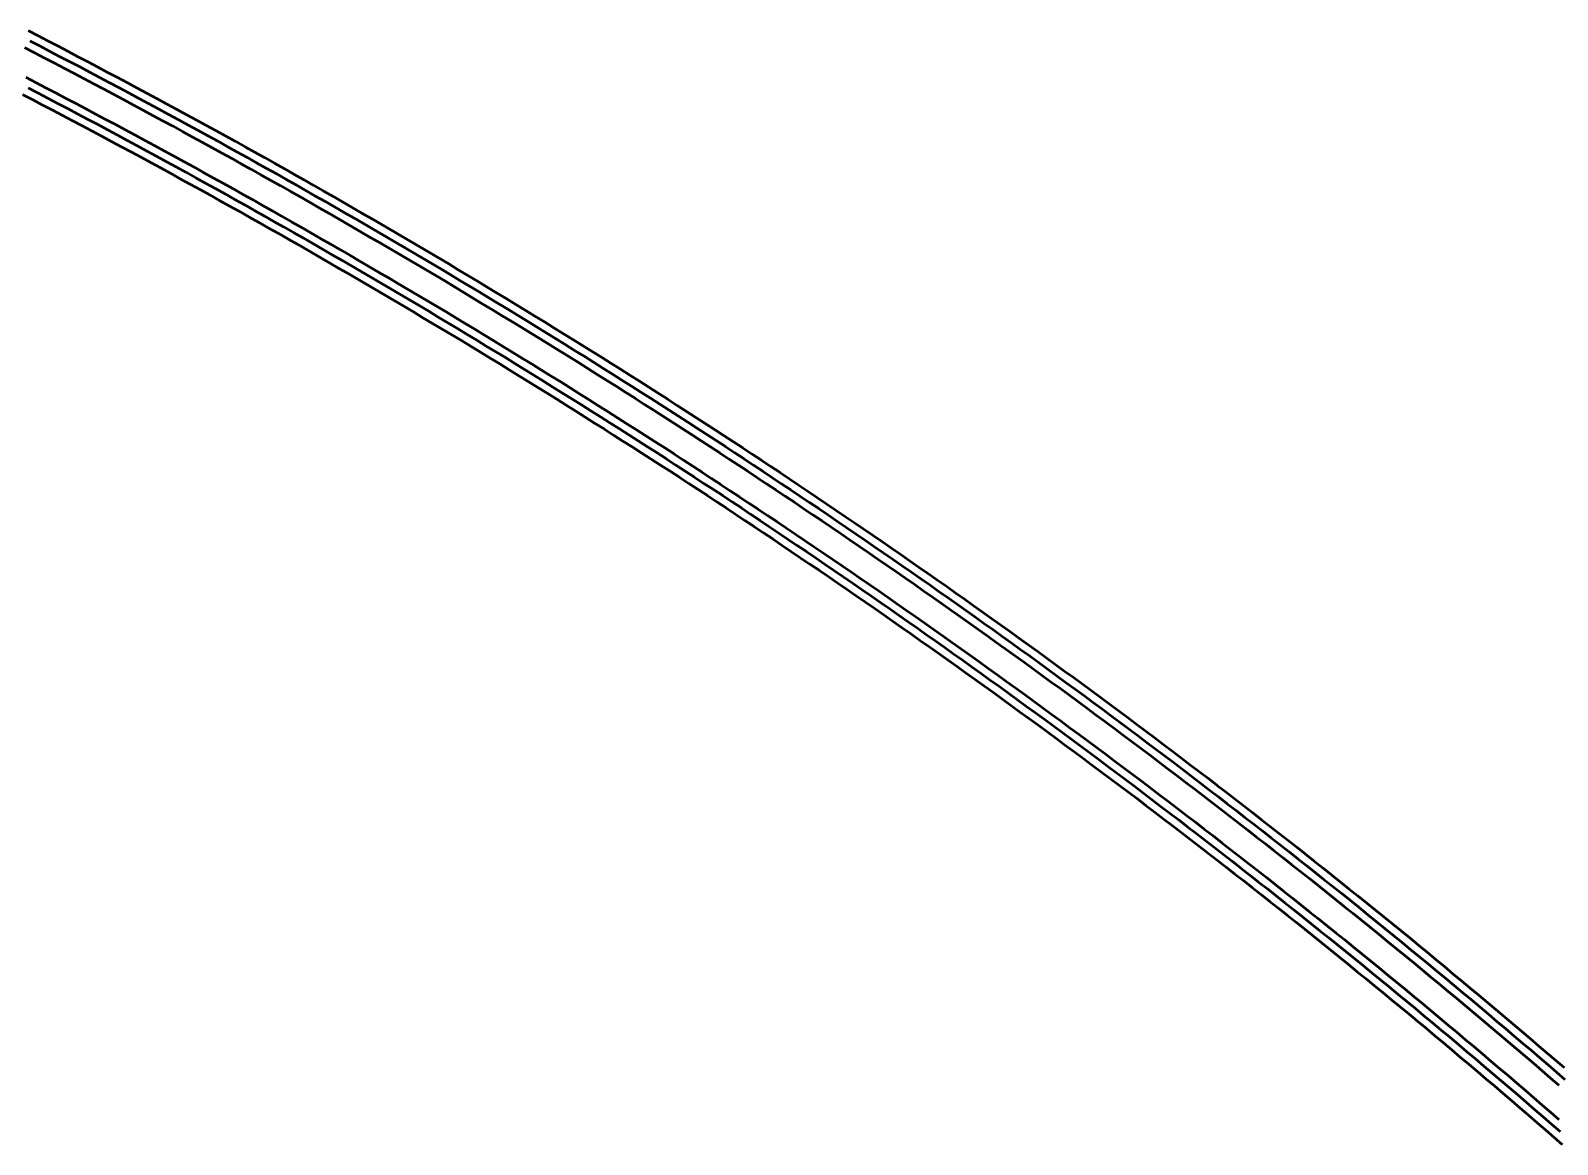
# Model space of a CAD drawing. Header units: millimetres. Extents: x 2688706 to 2690835, y 1254387 to 1255241.
# Drawn here: x 2690562 to 2690698.4, y 1254540.7 to 1254640.2 of the extents above; entities that cross this region are included whole.
import ezdxf

# ---------------------------------------------------------------- set-up
doc = ezdxf.new("R2010")
doc.units = ezdxf.units.MM
doc.layers.add('BS-TR-B-Gleisstrang-LinieGeometrie', color=7, linetype='Continuous')
doc.layers.add('BS-TR-N-Gleisstrang-LinieGeometrie', color=7, linetype='Continuous')

msp = doc.modelspace()

# ---------------------------------------------------------------- linework, layer by layer
at = {"layer": 'BS-TR-B-Gleisstrang-LinieGeometrie', "lineweight": 50}
for points in [[(2690561.89, 1254639.29, 459.14), (2690562.78, 1254638.83, 459.15), (2690563.67, 1254638.37, 459.16), (2690564.55, 1254637.9, 459.18), (2690565.44, 1254637.44, 459.19), (2690566.33, 1254636.98, 459.2), (2690567.21, 1254636.51, 459.21), (2690568.09, 1254636.04, 459.22), (2690568.98, 1254635.57, 459.24), (2690569.86, 1254635.11, 459.25), (2690570.74, 1254634.63, 459.26), (2690571.62, 1254634.16, 459.27), (2690572.5, 1254633.69, 459.29), (2690573.38, 1254633.21, 459.3), (2690574.26, 1254632.74, 459.31), (2690575.14, 1254632.26, 459.33), (2690576.02, 1254631.78, 459.34), (2690576.9, 1254631.3, 459.35), (2690577.77, 1254630.82, 459.37), (2690578.65, 1254630.34, 459.38), (2690579.52, 1254629.86, 459.39), (2690580.4, 1254629.37, 459.4), (2690581.27, 1254628.89, 459.42), (2690582.15, 1254628.4, 459.43), (2690583.02, 1254627.91, 459.44), (2690583.89, 1254627.42, 459.46), (2690584.76, 1254626.93, 459.47), (2690585.63, 1254626.44, 459.48), (2690586.5, 1254625.94, 459.5), (2690587.37, 1254625.45, 459.51), (2690588.24, 1254624.95, 459.52), (2690589.11, 1254624.46, 459.53), (2690589.97, 1254623.96, 459.55), (2690590.84, 1254623.46, 459.56), (2690591.7, 1254622.96, 459.57), (2690592.57, 1254622.46, 459.59), (2690593.43, 1254621.95, 459.6), (2690594.3, 1254621.45, 459.61), (2690595.16, 1254620.94, 459.63), (2690596.02, 1254620.44, 459.64), (2690596.88, 1254619.93, 459.65), (2690597.74, 1254619.42, 459.66), (2690598.6, 1254618.91, 459.68), (2690599.46, 1254618.4, 459.69), (2690600.32, 1254617.88, 459.7), (2690601.18, 1254617.37, 459.72), (2690602.03, 1254616.85, 459.73), (2690602.89, 1254616.34, 459.74), (2690603.74, 1254615.82, 459.76), (2690604.6, 1254615.3, 459.77), (2690605.45, 1254614.78, 459.78), (2690606.3, 1254614.26, 459.79), (2690607.16, 1254613.73, 459.81), (2690608.01, 1254613.21, 459.82), (2690608.86, 1254612.69, 459.83), (2690609.71, 1254612.16, 459.85), (2690610.56, 1254611.63, 459.86), (2690611.41, 1254611.1, 459.87), (2690612.26, 1254610.57, 459.89), (2690613.1, 1254610.04, 459.9), (2690613.95, 1254609.51, 459.91), (2690614.79, 1254608.98, 459.92), (2690615.64, 1254608.44, 459.94), (2690616.48, 1254607.9, 459.95), (2690617.33, 1254607.37, 459.96), (2690618.17, 1254606.83, 459.98), (2690619.01, 1254606.29, 459.99), (2690619.85, 1254605.75, 460), (2690620.69, 1254605.21, 460.02), (2690621.53, 1254604.66, 460.03), (2690622.37, 1254604.12, 460.04), (2690623.21, 1254603.57, 460.05), (2690624.04, 1254603.03, 460.07), (2690624.88, 1254602.48, 460.08), (2690625.72, 1254601.93, 460.09), (2690626.55, 1254601.38, 460.11), (2690627.39, 1254600.83, 460.12), (2690628.22, 1254600.28, 460.13), (2690629.05, 1254599.72, 460.15), (2690629.88, 1254599.17, 460.16), (2690630.71, 1254598.61, 460.17), (2690631.54, 1254598.05, 460.18), (2690632.37, 1254597.49, 460.2), (2690633.2, 1254596.94, 460.21), (2690634.03, 1254596.37, 460.22), (2690634.86, 1254595.81, 460.23), (2690635.68, 1254595.25, 460.25), (2690636.51, 1254594.68, 460.26), (2690637.33, 1254594.12, 460.27), (2690638.15, 1254593.55, 460.28), (2690638.98, 1254592.98, 460.29), (2690639.8, 1254592.41, 460.31), (2690640.62, 1254591.84, 460.32), (2690641.44, 1254591.27, 460.33), (2690642.26, 1254590.7, 460.34), (2690643.08, 1254590.13, 460.35), (2690643.9, 1254589.55, 460.37), (2690644.71, 1254588.98, 460.38), (2690645.53, 1254588.4, 460.39), (2690646.35, 1254587.82, 460.4), (2690647.16, 1254587.24, 460.41), (2690647.98, 1254586.66, 460.43), (2690648.79, 1254586.08, 460.44), (2690649.6, 1254585.49, 460.45), (2690650.41, 1254584.91, 460.46), (2690651.22, 1254584.33, 460.47), (2690652.03, 1254583.74, 460.49), (2690652.84, 1254583.15, 460.5), (2690653.65, 1254582.56, 460.51), (2690654.46, 1254581.97, 460.52), (2690655.26, 1254581.38, 460.53), (2690656.07, 1254580.79, 460.55), (2690656.87, 1254580.2, 460.56), (2690657.68, 1254579.6, 460.57), (2690658.48, 1254579.01, 460.58), (2690659.28, 1254578.41, 460.59), (2690660.08, 1254577.81, 460.61), (2690660.88, 1254577.21, 460.62), (2690661.68, 1254576.61, 460.63), (2690662.48, 1254576.01, 460.64), (2690663.28, 1254575.41, 460.65), (2690664.08, 1254574.8, 460.67), (2690664.87, 1254574.2, 460.68), (2690665.67, 1254573.59, 460.69), (2690666.46, 1254572.99, 460.7), (2690667.26, 1254572.38, 460.71), (2690668.05, 1254571.77, 460.73), (2690668.84, 1254571.16, 460.74), (2690669.63, 1254570.55, 460.75), (2690670.42, 1254569.93, 460.76), (2690671.21, 1254569.32, 460.77), (2690672, 1254568.71, 460.79), (2690672.79, 1254568.09, 460.8), (2690673.57, 1254567.47, 460.81), (2690674.36, 1254566.85, 460.82), (2690675.14, 1254566.23, 460.83), (2690675.93, 1254565.61, 460.85), (2690676.71, 1254564.99, 460.86), (2690677.49, 1254564.37, 460.87), (2690678.28, 1254563.75, 460.88), (2690679.06, 1254563.12, 460.89), (2690679.84, 1254562.5, 460.91), (2690680.61, 1254561.87, 460.92), (2690681.39, 1254561.24, 460.93), (2690682.17, 1254560.61, 460.94), (2690682.94, 1254559.98, 460.95), (2690683.72, 1254559.35, 460.97), (2690684.49, 1254558.72, 460.98), (2690685.27, 1254558.08, 460.99), (2690686.04, 1254557.45, 461), (2690686.81, 1254556.81, 461.01), (2690687.58, 1254556.17, 461.03), (2690688.35, 1254555.54, 461.04), (2690689.12, 1254554.9, 461.05), (2690689.89, 1254554.26, 461.06), (2690690.66, 1254553.62, 461.07), (2690691.42, 1254552.97, 461.09), (2690692.19, 1254552.33, 461.1), (2690692.95, 1254551.68, 461.11), (2690693.71, 1254551.04, 461.12), (2690694.48, 1254550.39, 461.13), (2690695.24, 1254549.74, 461.15), (2690696, 1254549.1, 461.16), (2690696.76, 1254548.45, 461.17), (2690697.52, 1254547.79, 461.18), (2690698.27, 1254547.14, 461.19), (2690699.03, 1254546.49, 461.21)], [(2690561.74, 1254635.09, 458.78), (2690562.62, 1254634.63, 458.79), (2690563.51, 1254634.16, 458.8), (2690564.39, 1254633.7, 458.82), (2690565.28, 1254633.23, 458.83), (2690566.16, 1254632.77, 458.84), (2690567.05, 1254632.3, 458.85), (2690567.93, 1254631.83, 458.87), (2690568.81, 1254631.36, 458.88), (2690569.69, 1254630.89, 458.89), (2690570.57, 1254630.41, 458.9), (2690571.45, 1254629.94, 458.92), (2690572.33, 1254629.46, 458.93), (2690573.21, 1254628.98, 458.94), (2690574.09, 1254628.51, 458.95), (2690574.97, 1254628.03, 458.96), (2690575.84, 1254627.55, 458.98), (2690576.72, 1254627.06, 458.99), (2690577.6, 1254626.58, 459), (2690578.47, 1254626.1, 459.01), (2690579.34, 1254625.61, 459.03), (2690580.22, 1254625.12, 459.04), (2690581.09, 1254624.63, 459.05), (2690581.96, 1254624.14, 459.06), (2690582.83, 1254623.65, 459.08), (2690583.7, 1254623.16, 459.09), (2690584.57, 1254622.67, 459.1), (2690585.44, 1254622.17, 459.11), (2690586.31, 1254621.68, 459.13), (2690587.18, 1254621.18, 459.14), (2690588.05, 1254620.68, 459.15), (2690588.91, 1254620.18, 459.16), (2690589.78, 1254619.68, 459.18), (2690590.64, 1254619.18, 459.19), (2690591.51, 1254618.68, 459.2), (2690592.37, 1254618.17, 459.21), (2690593.23, 1254617.67, 459.22), (2690594.09, 1254617.16, 459.24), (2690594.96, 1254616.65, 459.25), (2690595.82, 1254616.14, 459.26), (2690596.68, 1254615.63, 459.27), (2690597.53, 1254615.12, 459.28), (2690598.39, 1254614.61, 459.3), (2690599.25, 1254614.09, 459.31), (2690600.11, 1254613.58, 459.32), (2690600.96, 1254613.06, 459.33), (2690601.82, 1254612.54, 459.34), (2690602.67, 1254612.02, 459.36), (2690603.53, 1254611.5, 459.37), (2690604.38, 1254610.98, 459.38), (2690605.23, 1254610.46, 459.39), (2690606.08, 1254609.93, 459.4), (2690606.93, 1254609.41, 459.42), (2690607.79, 1254608.88, 459.43), (2690608.63, 1254608.35, 459.44), (2690609.48, 1254607.82, 459.45), (2690610.33, 1254607.29, 459.46), (2690611.18, 1254606.76, 459.48), (2690612.02, 1254606.23, 459.49), (2690612.87, 1254605.7, 459.5), (2690613.71, 1254605.16, 459.51), (2690614.56, 1254604.63, 459.52), (2690615.4, 1254604.09, 459.54), (2690616.24, 1254603.55, 459.55), (2690617.09, 1254603.01, 459.56), (2690617.93, 1254602.47, 459.57), (2690618.77, 1254601.93, 459.58), (2690619.61, 1254601.38, 459.6), (2690620.45, 1254600.84, 459.61), (2690621.28, 1254600.29, 459.62), (2690622.12, 1254599.75, 459.63), (2690622.96, 1254599.2, 459.64), (2690623.79, 1254598.65, 459.66), (2690624.63, 1254598.1, 459.67), (2690625.46, 1254597.55, 459.68), (2690626.29, 1254596.99, 459.69), (2690627.13, 1254596.44, 459.7), (2690627.96, 1254595.88, 459.72), (2690628.79, 1254595.33, 459.73), (2690629.62, 1254594.77, 459.74), (2690630.45, 1254594.21, 459.75), (2690631.28, 1254593.65, 459.76), (2690632.1, 1254593.09, 459.78), (2690632.93, 1254592.53, 459.79), (2690633.76, 1254591.96, 459.8), (2690634.58, 1254591.4, 459.81), (2690635.41, 1254590.83, 459.82), (2690636.23, 1254590.26, 459.84), (2690637.05, 1254589.7, 459.85), (2690637.87, 1254589.13, 459.86), (2690638.69, 1254588.56, 459.87), (2690639.52, 1254587.98, 459.88), (2690640.33, 1254587.41, 459.9), (2690641.15, 1254586.84, 459.91), (2690641.97, 1254586.26, 459.92), (2690642.79, 1254585.68, 459.93), (2690643.6, 1254585.11, 459.94), (2690644.42, 1254584.53, 459.96), (2690645.23, 1254583.95, 459.97), (2690646.05, 1254583.37, 459.98), (2690646.86, 1254582.78, 459.99), (2690647.67, 1254582.2, 460), (2690648.48, 1254581.62, 460.02), (2690649.29, 1254581.03, 460.03), (2690650.1, 1254580.44, 460.04), (2690650.91, 1254579.85, 460.05), (2690651.72, 1254579.27, 460.06), (2690652.53, 1254578.68, 460.08), (2690653.33, 1254578.08, 460.09), (2690654.14, 1254577.49, 460.1), (2690654.94, 1254576.9, 460.11), (2690655.75, 1254576.3, 460.12), (2690656.55, 1254575.71, 460.14), (2690657.35, 1254575.11, 460.15), (2690658.15, 1254574.51, 460.16), (2690658.95, 1254573.91, 460.17), (2690659.75, 1254573.31, 460.18), (2690660.55, 1254572.71, 460.2), (2690661.35, 1254572.1, 460.21), (2690662.14, 1254571.5, 460.22), (2690662.94, 1254570.89, 460.23), (2690663.74, 1254570.29, 460.24), (2690664.53, 1254569.68, 460.26), (2690665.32, 1254569.07, 460.27), (2690666.12, 1254568.46, 460.28), (2690666.91, 1254567.85, 460.29), (2690667.7, 1254567.24, 460.3), (2690668.49, 1254566.63, 460.32), (2690669.28, 1254566.01, 460.33), (2690670.06, 1254565.4, 460.34), (2690670.85, 1254564.78, 460.35), (2690671.64, 1254564.16, 460.36), (2690672.42, 1254563.54, 460.38), (2690673.21, 1254562.92, 460.39), (2690673.99, 1254562.3, 460.4), (2690674.77, 1254561.68, 460.41), (2690675.56, 1254561.06, 460.42), (2690676.34, 1254560.43, 460.44), (2690677.12, 1254559.8, 460.45), (2690677.9, 1254559.18, 460.46), (2690678.67, 1254558.55, 460.47), (2690679.45, 1254557.92, 460.48), (2690680.23, 1254557.29, 460.5), (2690681, 1254556.66, 460.51), (2690681.78, 1254556.03, 460.52), (2690682.55, 1254555.39, 460.53), (2690683.33, 1254554.76, 460.54), (2690684.1, 1254554.12, 460.56), (2690684.87, 1254553.49, 460.57), (2690685.64, 1254552.85, 460.58), (2690686.41, 1254552.21, 460.59), (2690687.18, 1254551.57, 460.6), (2690687.94, 1254550.93, 460.62), (2690688.71, 1254550.29, 460.63), (2690689.48, 1254549.64, 460.64), (2690690.24, 1254549, 460.65), (2690691, 1254548.35, 460.66), (2690691.77, 1254547.71, 460.68), (2690692.53, 1254547.06, 460.69), (2690693.29, 1254546.41, 460.7), (2690694.05, 1254545.76, 460.71), (2690694.81, 1254545.11, 460.72), (2690695.57, 1254544.46, 460.74), (2690696.32, 1254543.81, 460.75), (2690697.08, 1254543.15, 460.76), (2690697.84, 1254542.5, 460.77), (2690698.59, 1254541.84, 460.78)]]:
    msp.add_polyline3d(points, dxfattribs=at)
at = {"layer": 'BS-TR-N-Gleisstrang-LinieGeometrie', "color": 1, "lineweight": 50, "true_color": 0xff0000}
for points in [[(2690561.74, 1254640.21, 459.21), (2690562.62, 1254639.75, 459.22), (2690563.51, 1254639.29, 459.23), (2690564.4, 1254638.83, 459.24), (2690565.28, 1254638.37, 459.26), (2690566.17, 1254637.9, 459.27), (2690567.06, 1254637.44, 459.28), (2690567.94, 1254636.97, 459.29), (2690568.82, 1254636.5, 459.3), (2690569.71, 1254636.03, 459.32), (2690570.59, 1254635.56, 459.33), (2690571.47, 1254635.09, 459.34), (2690572.35, 1254634.62, 459.36), (2690573.23, 1254634.14, 459.37), (2690574.11, 1254633.67, 459.38), (2690574.99, 1254633.19, 459.39), (2690575.87, 1254632.72, 459.41), (2690576.75, 1254632.24, 459.42), (2690577.62, 1254631.76, 459.43), (2690578.5, 1254631.27, 459.45), (2690579.37, 1254630.79, 459.46), (2690580.25, 1254630.31, 459.47), (2690581.12, 1254629.82, 459.48), (2690582, 1254629.34, 459.5), (2690582.87, 1254628.85, 459.51), (2690583.74, 1254628.36, 459.52), (2690584.61, 1254627.87, 459.54), (2690585.48, 1254627.38, 459.55), (2690586.35, 1254626.89, 459.56), (2690587.22, 1254626.39, 459.58), (2690588.09, 1254625.9, 459.59), (2690588.96, 1254625.4, 459.6), (2690589.83, 1254624.9, 459.61), (2690590.69, 1254624.4, 459.63), (2690591.56, 1254623.9, 459.64), (2690592.42, 1254623.4, 459.65), (2690593.29, 1254622.9, 459.67), (2690594.15, 1254622.4, 459.68), (2690595.01, 1254621.89, 459.69), (2690595.88, 1254621.39, 459.71), (2690596.74, 1254620.88, 459.72), (2690597.6, 1254620.37, 459.73), (2690598.46, 1254619.86, 459.74), (2690599.32, 1254619.35, 459.76), (2690600.17, 1254618.84, 459.77), (2690601.03, 1254618.32, 459.78), (2690601.89, 1254617.81, 459.8), (2690602.75, 1254617.29, 459.81), (2690603.6, 1254616.78, 459.82), (2690604.46, 1254616.26, 459.84), (2690605.31, 1254615.74, 459.85), (2690606.16, 1254615.22, 459.86), (2690607.02, 1254614.7, 459.87), (2690607.87, 1254614.17, 459.89), (2690608.72, 1254613.65, 459.9), (2690609.57, 1254613.12, 459.91), (2690610.42, 1254612.6, 459.93), (2690611.27, 1254612.07, 459.94), (2690612.12, 1254611.54, 459.95), (2690612.96, 1254611.01, 459.97), (2690613.81, 1254610.48, 459.98), (2690614.66, 1254609.94, 459.99), (2690615.5, 1254609.41, 460), (2690616.35, 1254608.88, 460.02), (2690617.19, 1254608.34, 460.03), (2690618.03, 1254607.8, 460.04), (2690618.88, 1254607.26, 460.06), (2690619.72, 1254606.72, 460.07), (2690620.56, 1254606.18, 460.08), (2690621.4, 1254605.64, 460.09), (2690622.24, 1254605.1, 460.11), (2690623.07, 1254604.55, 460.12), (2690623.91, 1254604.01, 460.13), (2690624.75, 1254603.46, 460.15), (2690625.58, 1254602.91, 460.16), (2690626.42, 1254602.36, 460.17), (2690627.25, 1254601.81, 460.19), (2690628.09, 1254601.26, 460.2), (2690628.92, 1254600.71, 460.21), (2690629.75, 1254600.15, 460.22), (2690630.58, 1254599.6, 460.24), (2690631.41, 1254599.04, 460.25), (2690632.24, 1254598.48, 460.26), (2690633.07, 1254597.92, 460.28), (2690633.9, 1254597.36, 460.29), (2690634.73, 1254596.8, 460.3), (2690635.55, 1254596.24, 460.31), (2690636.38, 1254595.68, 460.33), (2690637.21, 1254595.11, 460.34), (2690638.03, 1254594.54, 460.35), (2690638.85, 1254593.98, 460.36), (2690639.68, 1254593.41, 460.37), (2690640.5, 1254592.84, 460.39), (2690641.32, 1254592.27, 460.4), (2690642.14, 1254591.7, 460.41), (2690642.96, 1254591.12, 460.42), (2690643.78, 1254590.55, 460.43), (2690644.59, 1254589.97, 460.45), (2690645.41, 1254589.4, 460.46), (2690646.23, 1254588.82, 460.47), (2690647.04, 1254588.24, 460.48), (2690647.86, 1254587.66, 460.49), (2690648.67, 1254587.08, 460.51), (2690649.48, 1254586.5, 460.52), (2690650.29, 1254585.92, 460.53), (2690651.1, 1254585.33, 460.54), (2690651.91, 1254584.75, 460.55), (2690652.72, 1254584.16, 460.56), (2690653.53, 1254583.57, 460.58), (2690654.34, 1254582.98, 460.59), (2690655.15, 1254582.39, 460.6), (2690655.95, 1254581.8, 460.61), (2690656.76, 1254581.21, 460.62), (2690657.56, 1254580.61, 460.64), (2690658.37, 1254580.02, 460.65), (2690659.17, 1254579.42, 460.66), (2690659.97, 1254578.83, 460.67), (2690660.77, 1254578.23, 460.68), (2690661.57, 1254577.63, 460.7), (2690662.37, 1254577.03, 460.71), (2690663.17, 1254576.43, 460.72), (2690663.97, 1254575.82, 460.73), (2690664.76, 1254575.22, 460.74), (2690665.56, 1254574.61, 460.76), (2690666.35, 1254574.01, 460.77), (2690667.15, 1254573.4, 460.78), (2690667.94, 1254572.79, 460.79), (2690668.73, 1254572.18, 460.8), (2690669.53, 1254571.57, 460.82), (2690670.32, 1254570.96, 460.83), (2690671.11, 1254570.35, 460.84), (2690671.9, 1254569.73, 460.85), (2690672.68, 1254569.12, 460.86), (2690673.47, 1254568.5, 460.88), (2690674.26, 1254567.89, 460.89), (2690675.04, 1254567.27, 460.9), (2690675.83, 1254566.65, 460.91), (2690676.61, 1254566.03, 460.92), (2690677.39, 1254565.4, 460.94), (2690678.18, 1254564.78, 460.95), (2690678.96, 1254564.16, 460.96), (2690679.74, 1254563.53, 460.97), (2690680.52, 1254562.91, 460.98), (2690681.29, 1254562.28, 461), (2690682.07, 1254561.65, 461.01), (2690682.85, 1254561.02, 461.02), (2690683.62, 1254560.39, 461.03), (2690684.4, 1254559.76, 461.04), (2690685.17, 1254559.13, 461.06), (2690685.95, 1254558.49, 461.07), (2690686.72, 1254557.86, 461.08), (2690687.49, 1254557.22, 461.09), (2690688.26, 1254556.58, 461.1), (2690689.03, 1254555.94, 461.12), (2690689.8, 1254555.31, 461.13), (2690690.56, 1254554.66, 461.14), (2690691.33, 1254554.02, 461.15), (2690692.1, 1254553.38, 461.16), (2690692.86, 1254552.74, 461.18), (2690693.63, 1254552.09, 461.19), (2690694.39, 1254551.45, 461.2), (2690695.15, 1254550.8, 461.21), (2690695.91, 1254550.15, 461.22), (2690696.67, 1254549.5, 461.24), (2690697.43, 1254548.85, 461.25), (2690698.19, 1254548.2, 461.26), (2690698.95, 1254547.55, 461.27)], [(2690561.41, 1254638.7, 459.06), (2690562.3, 1254638.24, 459.08), (2690563.19, 1254637.78, 459.09), (2690564.07, 1254637.32, 459.1), (2690564.96, 1254636.85, 459.11), (2690565.84, 1254636.39, 459.12), (2690566.73, 1254635.92, 459.14), (2690567.61, 1254635.46, 459.15), (2690568.49, 1254634.99, 459.16), (2690569.37, 1254634.52, 459.17), (2690570.26, 1254634.05, 459.19), (2690571.14, 1254633.58, 459.2), (2690572.02, 1254633.1, 459.21), (2690572.9, 1254632.63, 459.22), (2690573.77, 1254632.15, 459.24), (2690574.65, 1254631.68, 459.25), (2690575.53, 1254631.2, 459.26), (2690576.41, 1254630.72, 459.28), (2690577.28, 1254630.24, 459.29), (2690578.16, 1254629.76, 459.3), (2690579.03, 1254629.27, 459.32), (2690579.91, 1254628.79, 459.33), (2690580.78, 1254628.31, 459.34), (2690581.65, 1254627.82, 459.35), (2690582.53, 1254627.33, 459.37), (2690583.4, 1254626.84, 459.38), (2690584.27, 1254626.35, 459.39), (2690585.14, 1254625.86, 459.41), (2690586.01, 1254625.37, 459.42), (2690586.87, 1254624.87, 459.43), (2690587.74, 1254624.38, 459.45), (2690588.61, 1254623.88, 459.46), (2690589.48, 1254623.38, 459.47), (2690590.34, 1254622.88, 459.48), (2690591.21, 1254622.38, 459.5), (2690592.07, 1254621.88, 459.51), (2690592.93, 1254621.38, 459.52), (2690593.8, 1254620.88, 459.54), (2690594.66, 1254620.37, 459.55), (2690595.52, 1254619.86, 459.56), (2690596.38, 1254619.36, 459.58), (2690597.24, 1254618.85, 459.59), (2690598.1, 1254618.34, 459.6), (2690598.96, 1254617.83, 459.61), (2690599.82, 1254617.31, 459.63), (2690600.67, 1254616.8, 459.64), (2690601.53, 1254616.28, 459.65), (2690602.38, 1254615.77, 459.67), (2690603.24, 1254615.25, 459.68), (2690604.09, 1254614.73, 459.69), (2690604.95, 1254614.21, 459.71), (2690605.8, 1254613.69, 459.72), (2690606.65, 1254613.17, 459.73), (2690607.5, 1254612.65, 459.74), (2690608.35, 1254612.12, 459.76), (2690609.2, 1254611.6, 459.77), (2690610.05, 1254611.07, 459.78), (2690610.9, 1254610.54, 459.8), (2690611.75, 1254610.01, 459.81), (2690612.59, 1254609.48, 459.82), (2690613.44, 1254608.95, 459.84), (2690614.28, 1254608.42, 459.85), (2690615.13, 1254607.88, 459.86), (2690615.97, 1254607.35, 459.87), (2690616.82, 1254606.81, 459.89), (2690617.66, 1254606.27, 459.9), (2690618.5, 1254605.73, 459.91), (2690619.34, 1254605.19, 459.93), (2690620.18, 1254604.65, 459.94), (2690621.02, 1254604.11, 459.95), (2690621.86, 1254603.56, 459.97), (2690622.69, 1254603.02, 459.98), (2690623.53, 1254602.47, 459.99), (2690624.37, 1254601.92, 460), (2690625.2, 1254601.38, 460.02), (2690626.04, 1254600.83, 460.03), (2690626.87, 1254600.28, 460.04), (2690627.7, 1254599.72, 460.06), (2690628.53, 1254599.17, 460.07), (2690629.36, 1254598.62, 460.08), (2690630.2, 1254598.06, 460.1), (2690631.02, 1254597.5, 460.11), (2690631.85, 1254596.94, 460.12), (2690632.68, 1254596.39, 460.13), (2690633.51, 1254595.83, 460.15), (2690634.34, 1254595.26, 460.16), (2690635.16, 1254594.7, 460.17), (2690635.99, 1254594.14, 460.18), (2690636.81, 1254593.57, 460.19), (2690637.63, 1254593.01, 460.21), (2690638.46, 1254592.44, 460.22), (2690639.28, 1254591.87, 460.23), (2690640.1, 1254591.3, 460.24), (2690640.92, 1254590.73, 460.25), (2690641.74, 1254590.16, 460.27), (2690642.56, 1254589.58, 460.28), (2690643.37, 1254589.01, 460.29), (2690644.19, 1254588.43, 460.3), (2690645.01, 1254587.86, 460.31), (2690645.82, 1254587.28, 460.33), (2690646.63, 1254586.7, 460.34), (2690647.45, 1254586.12, 460.35), (2690648.26, 1254585.54, 460.36), (2690649.07, 1254584.96, 460.37), (2690649.88, 1254584.37, 460.39), (2690650.69, 1254583.79, 460.4), (2690651.5, 1254583.2, 460.41), (2690652.31, 1254582.61, 460.42), (2690653.12, 1254582.03, 460.43), (2690653.93, 1254581.44, 460.45), (2690654.73, 1254580.85, 460.46), (2690655.54, 1254580.25, 460.47), (2690656.34, 1254579.66, 460.48), (2690657.14, 1254579.07, 460.49), (2690657.95, 1254578.47, 460.51), (2690658.75, 1254577.88, 460.52), (2690659.55, 1254577.28, 460.53), (2690660.35, 1254576.68, 460.54), (2690661.15, 1254576.08, 460.56), (2690661.95, 1254575.48, 460.57), (2690662.74, 1254574.88, 460.58), (2690663.54, 1254574.27, 460.59), (2690664.34, 1254573.67, 460.6), (2690665.13, 1254573.06, 460.62), (2690665.93, 1254572.46, 460.63), (2690666.72, 1254571.85, 460.64), (2690667.51, 1254571.24, 460.65), (2690668.3, 1254570.63, 460.66), (2690669.09, 1254570.02, 460.68), (2690669.88, 1254569.41, 460.69), (2690670.67, 1254568.79, 460.7), (2690671.46, 1254568.18, 460.71), (2690672.25, 1254567.56, 460.72), (2690673.03, 1254566.95, 460.74), (2690673.82, 1254566.33, 460.75), (2690674.6, 1254565.71, 460.76), (2690675.39, 1254565.09, 460.77), (2690676.17, 1254564.47, 460.78), (2690676.95, 1254563.85, 460.8), (2690677.73, 1254563.23, 460.81), (2690678.51, 1254562.6, 460.82), (2690679.29, 1254561.98, 460.83), (2690680.07, 1254561.35, 460.84), (2690680.85, 1254560.72, 460.86), (2690681.62, 1254560.09, 460.87), (2690682.4, 1254559.46, 460.88), (2690683.17, 1254558.83, 460.89), (2690683.95, 1254558.2, 460.9), (2690684.72, 1254557.57, 460.92), (2690685.49, 1254556.93, 460.93), (2690686.26, 1254556.3, 460.94), (2690687.03, 1254555.66, 460.95), (2690687.8, 1254555.02, 460.96), (2690688.57, 1254554.38, 460.98), (2690689.34, 1254553.74, 460.99), (2690690.11, 1254553.1, 461), (2690690.87, 1254552.46, 461.01), (2690691.64, 1254551.82, 461.02), (2690692.4, 1254551.17, 461.04), (2690693.16, 1254550.53, 461.05), (2690693.92, 1254549.88, 461.06), (2690694.69, 1254549.23, 461.07), (2690695.45, 1254548.59, 461.08), (2690696.21, 1254547.94, 461.1), (2690696.96, 1254547.29, 461.11), (2690697.72, 1254546.63, 461.12), (2690698.48, 1254545.98, 461.13)], [(2690561.55, 1254636.03, 458.85), (2690562.43, 1254635.57, 458.86), (2690563.32, 1254635.1, 458.87), (2690564.21, 1254634.64, 458.88), (2690565.09, 1254634.18, 458.9), (2690565.97, 1254633.71, 458.91), (2690566.86, 1254633.24, 458.92), (2690567.74, 1254632.77, 458.93), (2690568.62, 1254632.3, 458.95), (2690569.51, 1254631.83, 458.96), (2690570.39, 1254631.36, 458.97), (2690571.27, 1254630.89, 458.98), (2690572.15, 1254630.41, 458.99), (2690573.03, 1254629.93, 459.01), (2690573.91, 1254629.46, 459.02), (2690574.78, 1254628.98, 459.03), (2690575.66, 1254628.5, 459.04), (2690576.54, 1254628.02, 459.06), (2690577.41, 1254627.53, 459.07), (2690578.29, 1254627.05, 459.08), (2690579.16, 1254626.56, 459.09), (2690580.04, 1254626.08, 459.11), (2690580.91, 1254625.59, 459.12), (2690581.78, 1254625.1, 459.13), (2690582.65, 1254624.61, 459.14), (2690583.52, 1254624.12, 459.16), (2690584.39, 1254623.63, 459.17), (2690585.26, 1254623.13, 459.18), (2690586.13, 1254622.64, 459.19), (2690587, 1254622.14, 459.21), (2690587.87, 1254621.64, 459.22), (2690588.73, 1254621.15, 459.23), (2690589.6, 1254620.65, 459.24), (2690590.47, 1254620.14, 459.25), (2690591.33, 1254619.64, 459.27), (2690592.19, 1254619.14, 459.28), (2690593.06, 1254618.63, 459.29), (2690593.92, 1254618.13, 459.3), (2690594.78, 1254617.62, 459.32), (2690595.64, 1254617.11, 459.33), (2690596.5, 1254616.6, 459.34), (2690597.36, 1254616.09, 459.35), (2690598.22, 1254615.58, 459.36), (2690599.08, 1254615.06, 459.38), (2690599.94, 1254614.55, 459.39), (2690600.79, 1254614.03, 459.4), (2690601.65, 1254613.52, 459.41), (2690602.5, 1254613, 459.42), (2690603.36, 1254612.48, 459.44), (2690604.21, 1254611.96, 459.45), (2690605.06, 1254611.44, 459.46), (2690605.92, 1254610.91, 459.47), (2690606.77, 1254610.39, 459.48), (2690607.62, 1254609.86, 459.5), (2690608.47, 1254609.34, 459.51), (2690609.32, 1254608.81, 459.52), (2690610.17, 1254608.28, 459.53), (2690611.01, 1254607.75, 459.54), (2690611.86, 1254607.22, 459.55), (2690612.71, 1254606.68, 459.57), (2690613.55, 1254606.15, 459.58), (2690614.4, 1254605.61, 459.59), (2690615.24, 1254605.08, 459.6), (2690616.08, 1254604.54, 459.61), (2690616.92, 1254604, 459.63), (2690617.77, 1254603.46, 459.64), (2690618.61, 1254602.92, 459.65), (2690619.45, 1254602.38, 459.66), (2690620.29, 1254601.83, 459.67), (2690621.12, 1254601.29, 459.69), (2690621.96, 1254600.74, 459.7), (2690622.8, 1254600.19, 459.71), (2690623.63, 1254599.64, 459.72), (2690624.47, 1254599.09, 459.73), (2690625.3, 1254598.54, 459.75), (2690626.14, 1254597.99, 459.76), (2690626.97, 1254597.44, 459.77), (2690627.8, 1254596.88, 459.78), (2690628.63, 1254596.33, 459.79), (2690629.46, 1254595.77, 459.81), (2690630.29, 1254595.21, 459.82), (2690631.12, 1254594.65, 459.83), (2690631.95, 1254594.09, 459.84), (2690632.78, 1254593.53, 459.85), (2690633.61, 1254592.97, 459.87), (2690634.43, 1254592.4, 459.88), (2690635.26, 1254591.84, 459.89), (2690636.08, 1254591.27, 459.9), (2690636.9, 1254590.71, 459.91), (2690637.73, 1254590.14, 459.93), (2690638.55, 1254589.57, 459.94), (2690639.37, 1254589, 459.95), (2690640.19, 1254588.42, 459.96), (2690641.01, 1254587.85, 459.97), (2690641.83, 1254587.28, 459.99), (2690642.64, 1254586.7, 460), (2690643.46, 1254586.12, 460.01), (2690644.28, 1254585.54, 460.02), (2690645.09, 1254584.97, 460.03), (2690645.91, 1254584.39, 460.05), (2690646.72, 1254583.8, 460.06), (2690647.53, 1254583.22, 460.07), (2690648.34, 1254582.64, 460.08), (2690649.15, 1254582.05, 460.09), (2690649.96, 1254581.47, 460.11), (2690650.77, 1254580.88, 460.12), (2690651.58, 1254580.29, 460.13), (2690652.39, 1254579.7, 460.14), (2690653.2, 1254579.11, 460.15), (2690654, 1254578.52, 460.17), (2690654.81, 1254577.92, 460.18), (2690655.61, 1254577.33, 460.19), (2690656.41, 1254576.74, 460.2), (2690657.22, 1254576.14, 460.21), (2690658.02, 1254575.54, 460.23), (2690658.82, 1254574.94, 460.24), (2690659.62, 1254574.34, 460.25), (2690660.42, 1254573.74, 460.26), (2690661.22, 1254573.14, 460.27), (2690662.01, 1254572.54, 460.29), (2690662.81, 1254571.93, 460.3), (2690663.61, 1254571.33, 460.31), (2690664.4, 1254570.72, 460.32), (2690665.2, 1254570.11, 460.33), (2690665.99, 1254569.5, 460.35), (2690666.78, 1254568.89, 460.36), (2690667.57, 1254568.28, 460.37), (2690668.36, 1254567.67, 460.38), (2690669.15, 1254567.05, 460.39), (2690669.94, 1254566.44, 460.41), (2690670.73, 1254565.82, 460.42), (2690671.52, 1254565.21, 460.43), (2690672.3, 1254564.59, 460.44), (2690673.09, 1254563.97, 460.45), (2690673.87, 1254563.35, 460.47), (2690674.65, 1254562.73, 460.48), (2690675.44, 1254562.1, 460.49), (2690676.22, 1254561.48, 460.5), (2690677, 1254560.86, 460.51), (2690677.78, 1254560.23, 460.53), (2690678.56, 1254559.6, 460.54), (2690679.34, 1254558.98, 460.55), (2690680.11, 1254558.35, 460.56), (2690680.89, 1254557.72, 460.57), (2690681.66, 1254557.08, 460.59), (2690682.44, 1254556.45, 460.6), (2690683.21, 1254555.82, 460.61), (2690683.99, 1254555.18, 460.62), (2690684.76, 1254554.55, 460.63), (2690685.53, 1254553.91, 460.65), (2690686.3, 1254553.27, 460.66), (2690687.07, 1254552.63, 460.67), (2690687.83, 1254551.99, 460.68), (2690688.6, 1254551.35, 460.69), (2690689.37, 1254550.71, 460.71), (2690690.13, 1254550.07, 460.72), (2690690.9, 1254549.42, 460.73), (2690691.66, 1254548.78, 460.74), (2690692.42, 1254548.13, 460.75), (2690693.19, 1254547.48, 460.77), (2690693.95, 1254546.83, 460.78), (2690694.71, 1254546.18, 460.79), (2690695.47, 1254545.53, 460.8), (2690696.22, 1254544.88, 460.81), (2690696.98, 1254544.23, 460.83), (2690697.74, 1254543.57, 460.84), (2690698.49, 1254542.92, 460.85)], [(2690561.24, 1254634.5, 458.7), (2690562.13, 1254634.04, 458.71), (2690563.01, 1254633.58, 458.73), (2690563.9, 1254633.12, 458.74), (2690564.78, 1254632.65, 458.75), (2690565.67, 1254632.18, 458.76), (2690566.55, 1254631.72, 458.78), (2690567.43, 1254631.25, 458.79), (2690568.32, 1254630.78, 458.8), (2690569.2, 1254630.3, 458.81), (2690570.08, 1254629.83, 458.83), (2690570.96, 1254629.36, 458.84), (2690571.84, 1254628.88, 458.85), (2690572.71, 1254628.41, 458.86), (2690573.59, 1254627.93, 458.88), (2690574.47, 1254627.45, 458.89), (2690575.34, 1254626.97, 458.9), (2690576.22, 1254626.49, 458.91), (2690577.1, 1254626, 458.93), (2690577.97, 1254625.52, 458.94), (2690578.84, 1254625.03, 458.95), (2690579.72, 1254624.55, 458.96), (2690580.59, 1254624.06, 458.98), (2690581.46, 1254623.57, 458.99), (2690582.33, 1254623.08, 459), (2690583.2, 1254622.59, 459.01), (2690584.07, 1254622.1, 459.02), (2690584.94, 1254621.6, 459.04), (2690585.81, 1254621.11, 459.05), (2690586.67, 1254620.61, 459.06), (2690587.54, 1254620.11, 459.07), (2690588.41, 1254619.61, 459.09), (2690589.27, 1254619.11, 459.1), (2690590.14, 1254618.61, 459.11), (2690591, 1254618.11, 459.12), (2690591.86, 1254617.6, 459.14), (2690592.72, 1254617.1, 459.15), (2690593.59, 1254616.59, 459.16), (2690594.45, 1254616.08, 459.17), (2690595.31, 1254615.58, 459.18), (2690596.17, 1254615.07, 459.2), (2690597.02, 1254614.55, 459.21), (2690597.88, 1254614.04, 459.22), (2690598.74, 1254613.53, 459.23), (2690599.6, 1254613.01, 459.24), (2690600.45, 1254612.5, 459.26), (2690601.31, 1254611.98, 459.27), (2690602.16, 1254611.46, 459.28), (2690603.01, 1254610.94, 459.29), (2690603.87, 1254610.42, 459.3), (2690604.72, 1254609.9, 459.32), (2690605.57, 1254609.37, 459.33), (2690606.42, 1254608.85, 459.34), (2690607.27, 1254608.32, 459.35), (2690608.12, 1254607.8, 459.36), (2690608.97, 1254607.27, 459.38), (2690609.81, 1254606.74, 459.39), (2690610.66, 1254606.21, 459.4), (2690611.51, 1254605.67, 459.41), (2690612.35, 1254605.14, 459.42), (2690613.2, 1254604.61, 459.44), (2690614.04, 1254604.07, 459.45), (2690614.88, 1254603.53, 459.46), (2690615.72, 1254603, 459.47), (2690616.57, 1254602.46, 459.48), (2690617.41, 1254601.92, 459.5), (2690618.25, 1254601.37, 459.51), (2690619.09, 1254600.83, 459.52), (2690619.92, 1254600.29, 459.53), (2690620.76, 1254599.74, 459.54), (2690621.6, 1254599.2, 459.56), (2690622.43, 1254598.65, 459.57), (2690623.27, 1254598.1, 459.58), (2690624.1, 1254597.55, 459.59), (2690624.94, 1254597, 459.6), (2690625.77, 1254596.44, 459.62), (2690626.6, 1254595.89, 459.63), (2690627.43, 1254595.34, 459.64), (2690628.26, 1254594.78, 459.65), (2690629.09, 1254594.22, 459.66), (2690629.92, 1254593.66, 459.68), (2690630.75, 1254593.1, 459.69), (2690631.58, 1254592.54, 459.7), (2690632.4, 1254591.98, 459.71), (2690633.23, 1254591.42, 459.72), (2690634.05, 1254590.85, 459.74), (2690634.88, 1254590.29, 459.75), (2690635.7, 1254589.72, 459.76), (2690636.52, 1254589.15, 459.77), (2690637.34, 1254588.59, 459.78), (2690638.16, 1254588.02, 459.8), (2690638.98, 1254587.44, 459.81), (2690639.8, 1254586.87, 459.82), (2690640.62, 1254586.3, 459.83), (2690641.44, 1254585.72, 459.84), (2690642.26, 1254585.15, 459.86), (2690643.07, 1254584.57, 459.87), (2690643.89, 1254583.99, 459.88), (2690644.7, 1254583.41, 459.89), (2690645.51, 1254582.83, 459.9), (2690646.33, 1254582.25, 459.92), (2690647.14, 1254581.67, 459.93), (2690647.95, 1254581.08, 459.94), (2690648.76, 1254580.5, 459.95), (2690649.57, 1254579.91, 459.96), (2690650.38, 1254579.32, 459.98), (2690651.18, 1254578.73, 459.99), (2690651.99, 1254578.14, 460), (2690652.8, 1254577.55, 460.01), (2690653.6, 1254576.96, 460.02), (2690654.4, 1254576.37, 460.04), (2690655.21, 1254575.77, 460.05), (2690656.01, 1254575.18, 460.06), (2690656.81, 1254574.58, 460.07), (2690657.61, 1254573.98, 460.08), (2690658.41, 1254573.38, 460.1), (2690659.21, 1254572.78, 460.11), (2690660.01, 1254572.18, 460.12), (2690660.81, 1254571.58, 460.13), (2690661.6, 1254570.97, 460.14), (2690662.4, 1254570.37, 460.16), (2690663.19, 1254569.76, 460.17), (2690663.99, 1254569.16, 460.18), (2690664.78, 1254568.55, 460.19), (2690665.57, 1254567.94, 460.2), (2690666.36, 1254567.33, 460.22), (2690667.15, 1254566.72, 460.23), (2690667.94, 1254566.1, 460.24), (2690668.73, 1254565.49, 460.25), (2690669.52, 1254564.87, 460.26), (2690670.31, 1254564.26, 460.28), (2690671.09, 1254563.64, 460.29), (2690671.88, 1254563.02, 460.3), (2690672.66, 1254562.4, 460.31), (2690673.44, 1254561.78, 460.32), (2690674.23, 1254561.16, 460.34), (2690675.01, 1254560.54, 460.35), (2690675.79, 1254559.91, 460.36), (2690676.57, 1254559.29, 460.37), (2690677.35, 1254558.66, 460.38), (2690678.12, 1254558.04, 460.4), (2690678.9, 1254557.41, 460.41), (2690679.68, 1254556.78, 460.42), (2690680.45, 1254556.15, 460.43), (2690681.23, 1254555.51, 460.44), (2690682, 1254554.88, 460.46), (2690682.77, 1254554.25, 460.47), (2690683.54, 1254553.61, 460.48), (2690684.32, 1254552.98, 460.49), (2690685.09, 1254552.34, 460.5), (2690685.85, 1254551.7, 460.52), (2690686.62, 1254551.06, 460.53), (2690687.39, 1254550.42, 460.54), (2690688.16, 1254549.78, 460.55), (2690688.92, 1254549.14, 460.56), (2690689.68, 1254548.49, 460.58), (2690690.45, 1254547.85, 460.59), (2690691.21, 1254547.2, 460.6), (2690691.97, 1254546.55, 460.61), (2690692.73, 1254545.91, 460.62), (2690693.49, 1254545.26, 460.64), (2690694.25, 1254544.61, 460.65), (2690695.01, 1254543.96, 460.66), (2690695.77, 1254543.3, 460.67), (2690696.52, 1254542.65, 460.68), (2690697.28, 1254541.99, 460.7), (2690698.03, 1254541.34, 460.71), (2690698.78, 1254540.68, 460.72)]]:
    msp.add_polyline3d(points, dxfattribs=at)

doc.saveas('drawing.dxf')
